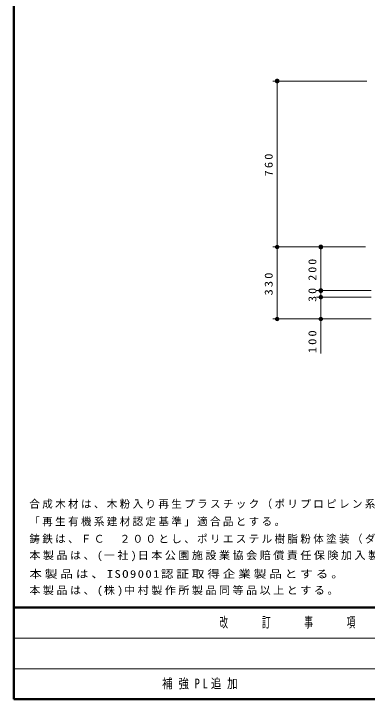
# Model space of a CAD drawing. Units: millimetres on the paper, scale 1:20. Extents: x -365 to 12, y -38 to 257.
# Drawn here: x -365 to -284.1, y 0 to 157 of the extents above; entities that cross this region are included whole.
import ezdxf

# ---------------------------------------------------------------- set-up
doc = ezdxf.new("R2010")
doc.units = ezdxf.units.MM
doc.layers.add('LY_1', color=7, linetype='Continuous', lineweight=25)
doc.layers.add('LY_2', color=7, linetype='Continuous', lineweight=13)
doc.styles.add('ＭＳ ゴシック', font='')
doc.styles.get('ＭＳ ゴシック').set_extended_font_data('MS Gothic')

# ---------------------------------------------------------------- blocks, each defined once
blk = doc.blocks.new('filled_dot')
at = {"color": 0, "linetype": 'Continuous', "lineweight": -2, "const_width": 1.25}
blk.add_lwpolyline([(-0.625, 0, 1), (0.625, 0, 1)], format="xyb", close=True, dxfattribs=at)

msp = doc.modelspace()

# ---------------------------------------------------------------- linework, layer by layer
at = {"layer": 'LY_1', "lineweight": 13}
for p, q in [((-284.229, 141.586), (-305.729, 141.586)), ((-304.729, 103.586), (-304.729, 141.586)), ((-284.479, 103.586), (-305.729, 103.586)), ((-304.729, 87.086), (-304.729, 103.586)), ((-294.729, 93.586), (-294.729, 103.586)), ((-283.229, 93.586), (-295.729, 93.586)), ((-294.729, 92.086), (-294.729, 93.586)), ((-283.229, 92.086), (-295.729, 92.086)), ((-294.729, 79.189), (-294.729, 92.086)), ((-283.229, 87.086), (-305.729, 87.086))]:
    msp.add_line(p, q, dxfattribs=at)
at = {"layer": 'LY_2', "lineweight": 50}
for p, q in [((-365, 257), (-365, 0)), ((-365, 21), (0, 21)), ((-365, 0), (0, 0))]:
    msp.add_line(p, q, dxfattribs=at)
at = {"layer": 'LY_2'}
for p, q in [((-365, 14), (-238.5, 14)), ((-365, 7), (-238.5, 7))]:
    msp.add_line(p, q, dxfattribs=at)

# ---------------------------------------------------------------- block references
at = {"layer": 'LY_1', "lineweight": 13}
for p, xscale, yscale, rotation in [((-304.729, 141.586), 0.431, 0.431, 270), ((-304.729, 103.586), 0.4, 0.4, 270), ((-294.729, 103.586), 0.431, 0.431, 270), ((-294.729, 93.586), 0.431, 0.431, 270), ((-294.729, 92.086), 0.4, 0.4, 270), ((-304.729, 87.086), 0.4, 0.4, 90), ((-294.729, 87.086), 0.4, 0.4, 90)]:
    msp.add_blockref('filled_dot', p, dxfattribs=dict(at, xscale=xscale, yscale=yscale, rotation=rotation))

# ---------------------------------------------------------------- texts
at = {"layer": 'LY_1', "char_height": 1.833, "attachment_point": 8, "rotation": 90, "style": 'ＭＳ ゴシック'}
for s, insert in [('\\T1.33;\\W1.15;760', (-305.729, 122.586)), ('\\T1.33;\\W1.1;200', (-295.729, 98.586)), ('\\T1.33;\\W1.15;330', (-305.729, 95.336)), ('\\T1.34;\\W1.1;30', (-295.729, 92.836)), ('\\T1.33;\\W1.15;100', (-295.729, 82.105))]:
    msp.add_mtext(s, dxfattribs=dict(at, insert=insert))
at = {"layer": 'LY_1', "style": 'ＭＳ ゴシック'}
for s, insert, char_height, attachment_point in [('\\T1.23;合成木材は、木粉入り再生プラスチック（ポリプロピレン系\u3000色：サンディーブラウン）とし、', (-361.422, 43.616), 1.76, 7), ('\\T1.23;「再生有機系建材認定基準」適合品とする。', (-361.422, 39.616), 1.76, 7), ('\\T1.23;鋳鉄は、ＦＣ\u3000２００とし、ポリエステル樹脂粉体塗装（ダークグレー）仕上げとする。', (-361.422, 35.616), 1.76, 7), ('\\T1.23;\\W1.05;本製品は、(一社)日本公園施設業協会賠償責任保険加入製品とする。', (-361.422, 31.616), 1.76, 7), ('\\T1.23;\\W1.2;本製品は、ISO9001認証取得企業製品とする。', (-361.422, 27.616), 1.76, 7), ('\\T1.23;\\W1.05;本製品は、(株)中村製作所製品同等品以上とする。', (-361.422, 23.616), 1.76, 7), ('\\T1.55;\\W0.8;補強PL追加', (-321.75, 3.5), 2.199, 5)]:
    msp.add_mtext(s, dxfattribs=dict(at, insert=insert, char_height=char_height, attachment_point=attachment_point))
at = {"layer": 'LY_2', "color": 4, "insert": (-301.75, 17.5), "char_height": 2.346, "attachment_point": 5, "style": 'ＭＳ ゴシック'}
msp.add_mtext('\\T1.64;\\W0.6;改\u3000\u3000訂\u3000\u3000事\u3000\u3000項', dxfattribs=at)

doc.saveas('drawing.dxf')
